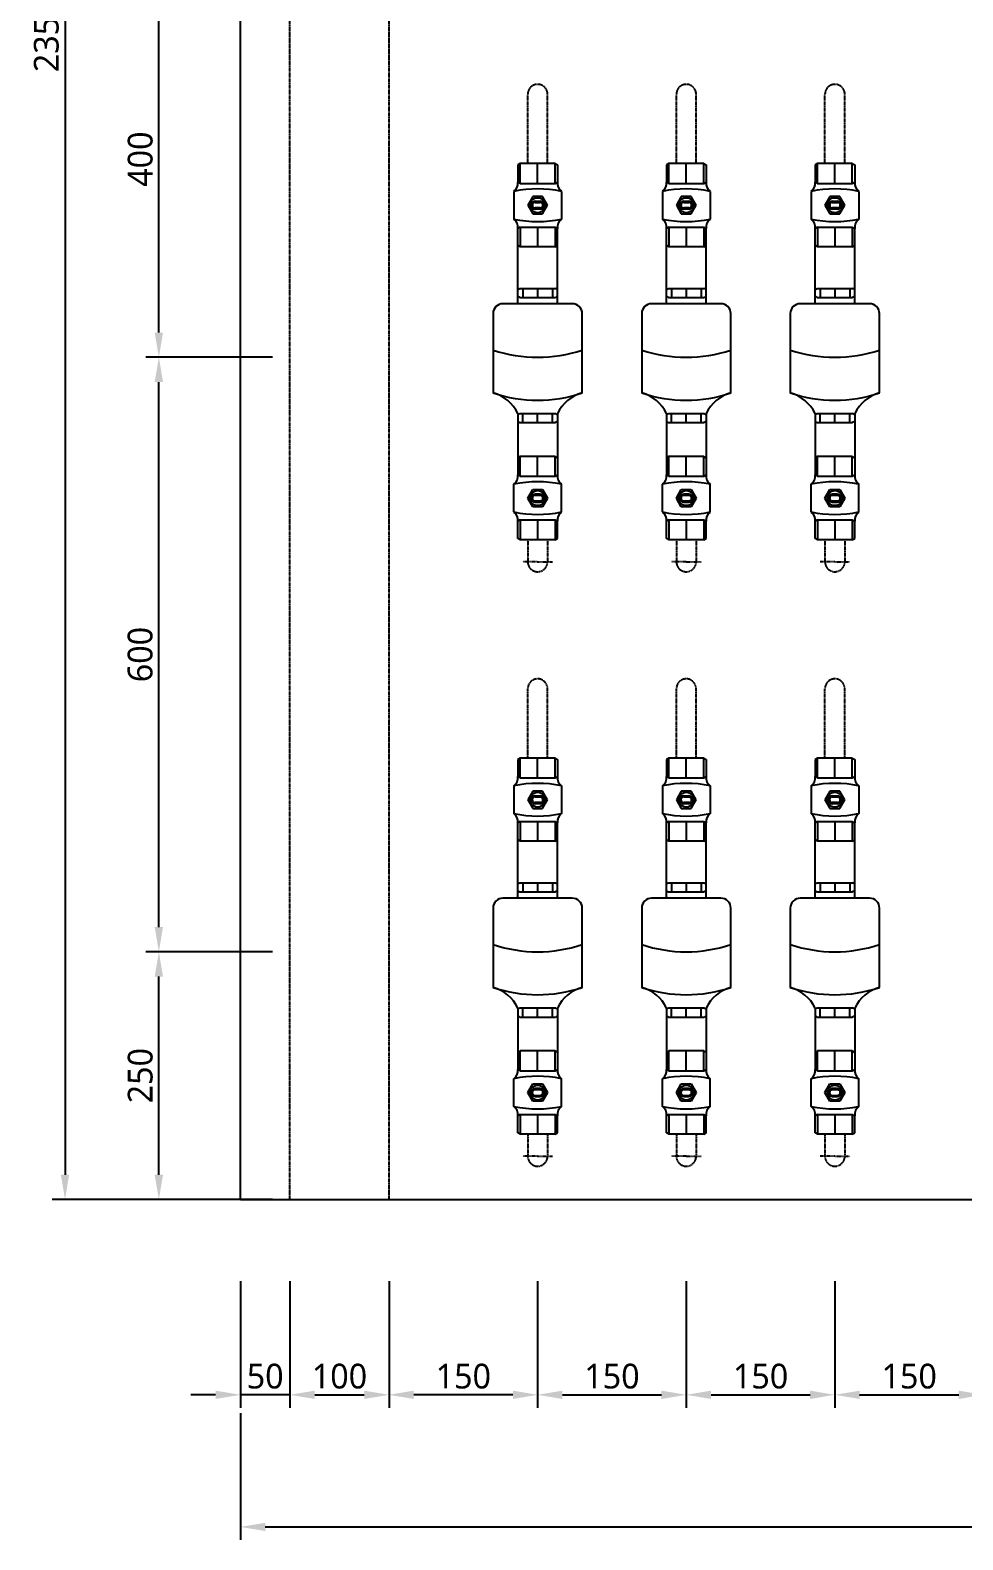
# Model space of a CAD drawing. Header units: millimetres. Extents: x -9013 to 516, y -36629 to 6082.
# Drawn here: x -5092 to -4150, y -17774 to -16251 of the extents above; entities that cross this region are included whole.
import ezdxf

# ---------------------------------------------------------------- set-up
doc = ezdxf.new("R2010")
doc.units = ezdxf.units.MM
doc.header["$LTSCALE"] = 0.05
for name, pattern in [('CENTER', [50.8, 31.75, -6.35, 6.35, -6.35]), ('CENTER2', [28.575, 19.05, -3.175, 3.175, -3.175]), ('DASHDOT', [0.618421, 0.309211, -0.154605, 0, -0.154605])]:
    doc.linetypes.add(name, pattern=pattern)
doc.layers.get('0').update_dxf_attribs({"lineweight": 18})
doc.layers.get('Defpoints').update_dxf_attribs({"color": 140, "lineweight": 18})
for name, color, linetype in [('1CO', 4, 'Continuous'), ('2CONC', 4, 'Continuous'), ('HVAL___2CO', 7, 'Continuous'), ('HWAT__3CO', 1, 'Continuous'), ('HWAT___1DD', 4, 'DASHDOT'), ('HWAT___5CS', 3, 'CENTER2')]:
    doc.layers.add(name, color=color, linetype=linetype)
doc.layers.add('G-Anno-Std-Cntr', color=1, linetype='CENTER2', lineweight=18)
doc.styles.add('trebuchet_MS', font='trebuc.ttf')
doc.dimstyles.new('MGP', dxfattribs={"dimtxt": 2.5, "dimasz": 2.5, "dimexe": 1.25, "dimexo": 0.625, "dimtad": 1, "dimdec": 0, "dimtxsty": 'trebuchet_MS', "dimcen": 2.5, "dimclrt": 7, "dimadec": 0, "dimazin": 0, "dimtfac": 1, "dimtdec": 0, "dimtmove": 0, "dimatfit": 3, "dimfxl": 1.148294, "dimfxlon": 1, "dimarcsym": 2})

# ---------------------------------------------------------------- blocks, each defined once
blk = doc.blocks.new('*D451')
at = {"color": 0, "lineweight": -2, "transparency": 16777216}
for p, q in [((-4829.5, -17513.2), (-4829.5, -17641)), ((-4729.5, -17513.2), (-4729.5, -17641)), ((-4804.5, -17628), (-4754.5, -17628))]:
    blk.add_line(p, q, dxfattribs=at)
at = {"color": 0, "transparency": 16777216}
for points in [[(-4804.5, -17623.8), (-4804.5, -17632.2), (-4829.5, -17628)], [(-4754.5, -17623.8), (-4754.5, -17632.2), (-4729.5, -17628)]]:
    blk.add_solid(points, dxfattribs=at)
at = {"layer": 'Defpoints', "color": 0, "transparency": 16777216}
for p in [(-4729.5, -17417.4), (-4829.5, -17430.9), (-4729.5, -17628)]:
    blk.add_point(p, dxfattribs=at)
at = {"color": 7, "transparency": 16777216, "insert": (-4779.5, -17609.3), "char_height": 25, "attachment_point": 5, "style": 'trebuchet_MS'}
blk.add_mtext('100', dxfattribs=at)
blk = doc.blocks.new('*D452')
at = {"color": 0, "lineweight": -2, "transparency": 16777216}
for p, q in [((-4829.5, -17513.2), (-4829.5, -17641)), ((-4729.5, -17513.2), (-4729.5, -17641)), ((-4804.5, -17628), (-4754.5, -17628))]:
    blk.add_line(p, q, dxfattribs=at)
at = {"color": 0, "transparency": 16777216}
for points in [[(-4804.5, -17623.8), (-4804.5, -17632.2), (-4829.5, -17628)], [(-4754.5, -17623.8), (-4754.5, -17632.2), (-4729.5, -17628)]]:
    blk.add_solid(points, dxfattribs=at)
at = {"layer": 'Defpoints', "color": 0, "transparency": 16777216}
for p in [(-4829.5, -17430.9), (-4729.5, -17430.9), (-4729.5, -17628)]:
    blk.add_point(p, dxfattribs=at)
at = {"color": 7, "transparency": 16777216, "insert": (-4779.5, -17609.3), "char_height": 25, "attachment_point": 5, "style": 'trebuchet_MS'}
blk.add_mtext('100', dxfattribs=at)
blk = doc.blocks.new('*D453')
at = {"color": 0, "lineweight": -2, "transparency": 16777216}
for p, q in [((-4579.5, -17513.2), (-4579.5, -17641)), ((-4429.5, -17513.2), (-4429.5, -17641)), ((-4554.5, -17628), (-4454.5, -17628))]:
    blk.add_line(p, q, dxfattribs=at)
at = {"color": 0, "transparency": 16777216}
for points in [[(-4554.5, -17623.8), (-4554.5, -17632.2), (-4579.5, -17628)], [(-4454.5, -17623.8), (-4454.5, -17632.2), (-4429.5, -17628)]]:
    blk.add_solid(points, dxfattribs=at)
at = {"layer": 'Defpoints', "color": 0, "transparency": 16777216}
for p in [(-4429.5, -17397.4), (-4579.5, -17430.9), (-4429.5, -17628)]:
    blk.add_point(p, dxfattribs=at)
at = {"color": 7, "transparency": 16777216, "insert": (-4504.5, -17609.3), "char_height": 25, "attachment_point": 5, "style": 'trebuchet_MS'}
blk.add_mtext('150', dxfattribs=at)
blk = doc.blocks.new('*D454')
at = {"color": 0, "lineweight": -2, "transparency": 16777216}
for p, q in [((-4429.5, -17513.2), (-4429.5, -17641)), ((-4279.5, -17513.2), (-4279.5, -17641)), ((-4404.5, -17628), (-4304.5, -17628))]:
    blk.add_line(p, q, dxfattribs=at)
at = {"color": 0, "transparency": 16777216}
for points in [[(-4404.5, -17623.8), (-4404.5, -17632.2), (-4429.5, -17628)], [(-4304.5, -17623.8), (-4304.5, -17632.2), (-4279.5, -17628)]]:
    blk.add_solid(points, dxfattribs=at)
at = {"layer": 'Defpoints', "color": 0, "transparency": 16777216}
for p in [(-4429.5, -17305.2), (-4279.5, -17294.2), (-4279.5, -17628)]:
    blk.add_point(p, dxfattribs=at)
at = {"color": 7, "transparency": 16777216, "insert": (-4354.5, -17609.3), "char_height": 25, "attachment_point": 5, "style": 'trebuchet_MS'}
blk.add_mtext('150', dxfattribs=at)
blk = doc.blocks.new('*D455')
at = {"color": 0, "lineweight": -2, "transparency": 16777216}
for p, q in [((-4879.5, -17646.5), (-4879.5, -17774.3)), ((-3314.5, -17646.5), (-3314.5, -17774.3)), ((-4854.5, -17761.3), (-3339.5, -17761.3))]:
    blk.add_line(p, q, dxfattribs=at)
at = {"color": 0, "transparency": 16777216}
for points in [[(-4854.5, -17757.2), (-4854.5, -17765.5), (-4879.5, -17761.3)], [(-3339.5, -17757.2), (-3339.5, -17765.5), (-3314.5, -17761.3)]]:
    blk.add_solid(points, dxfattribs=at)
at = {"layer": 'Defpoints', "color": 0, "transparency": 16777216}
for p in [(-4879.5, -17376.3), (-3314.5, -17405.3), (-3314.5, -17761.3)]:
    blk.add_point(p, dxfattribs=at)
at = {"color": 7, "transparency": 16777216, "insert": (-4097, -17742.6), "char_height": 25, "attachment_point": 5, "style": 'trebuchet_MS'}
blk.add_mtext('1565', dxfattribs=at)
blk = doc.blocks.new('*D456')
at = {"color": 0, "lineweight": -2, "transparency": 16777216}
for p, q in [((-4847, -17180.9), (-4974.8, -17180.9)), ((-4961.8, -17405.9), (-4961.8, -17205.9)), ((-4847, -17430.9), (-4974.8, -17430.9))]:
    blk.add_line(p, q, dxfattribs=at)
at = {"color": 0, "transparency": 16777216}
for points in [[(-4966, -17205.9), (-4957.6, -17205.9), (-4961.8, -17180.9)], [(-4966, -17405.9), (-4957.6, -17405.9), (-4961.8, -17430.9)]]:
    blk.add_solid(points, dxfattribs=at)
at = {"layer": 'Defpoints', "color": 0, "transparency": 16777216}
for p in [(-4961.8, -17180.9), (-4812, -17180.9), (-4812, -17430.9)]:
    blk.add_point(p, dxfattribs=at)
at = {"color": 7, "transparency": 16777216, "insert": (-4980.5, -17305.9), "char_height": 25, "attachment_point": 5, "rotation": 90, "style": 'trebuchet_MS'}
blk.add_mtext('250', dxfattribs=at)
blk = doc.blocks.new('*D457')
at = {"color": 0, "lineweight": -2, "transparency": 16777216}
for p, q in [((-4847, -16580.9), (-4974.8, -16580.9)), ((-4961.8, -17155.9), (-4961.8, -16605.9)), ((-4867.8, -17180.9), (-4974.8, -17180.9))]:
    blk.add_line(p, q, dxfattribs=at)
at = {"color": 0, "transparency": 16777216}
for points in [[(-4966, -16605.9), (-4957.6, -16605.9), (-4961.8, -16580.9)], [(-4966, -17155.9), (-4957.6, -17155.9), (-4961.8, -17180.9)]]:
    blk.add_solid(points, dxfattribs=at)
at = {"layer": 'Defpoints', "color": 0, "transparency": 16777216}
for p in [(-4961.8, -16580.9), (-4537.2, -16580.9), (-4861.8, -17180.9)]:
    blk.add_point(p, dxfattribs=at)
at = {"color": 7, "transparency": 16777216, "insert": (-4980.6, -16880.9), "char_height": 25, "attachment_point": 5, "rotation": 90, "style": 'trebuchet_MS'}
blk.add_mtext('600', dxfattribs=at)
blk = doc.blocks.new('*D465')
at = {"color": 0, "lineweight": -2, "transparency": 16777216}
for p, q in [((-4941.7, -15080.9), (-5069.5, -15080.9)), ((-5056.5, -15105.9), (-5056.5, -17405.9)), ((-4941.7, -17430.9), (-5069.5, -17430.9))]:
    blk.add_line(p, q, dxfattribs=at)
at = {"color": 0, "transparency": 16777216}
for points in [[(-5060.7, -15105.9), (-5052.4, -15105.9), (-5056.5, -15080.9)], [(-5060.7, -17405.9), (-5052.4, -17405.9), (-5056.5, -17430.9)]]:
    blk.add_solid(points, dxfattribs=at)
at = {"layer": 'Defpoints', "color": 0, "transparency": 16777216}
for p in [(-4729.5, -15080.9), (-5056.5, -17430.9), (-4814.4, -17430.9)]:
    blk.add_point(p, dxfattribs=at)
at = {"color": 7, "transparency": 16777216, "insert": (-5075.3, -16255.9), "char_height": 25, "attachment_point": 5, "rotation": 90, "style": 'trebuchet_MS'}
blk.add_mtext('2350', dxfattribs=at)
blk = doc.blocks.new('h-meter')
at = {"layer": 'HVAL___2CO'}
for p, q in [((-25.4, 45), (-105.4, 45)), ((-15.4, -35), (-15.4, 35)), ((-134.2, 20), (-135.4, 17.9)), ((-135.4, 17.9), (-135.4, -17.9)), ((-126.2, 20), (-134.2, 20)), ((-127.4, 20), (-126.2, 17.9)), ((-126.2, 17.9), (-126.2, -17.9)), ((-15.4, 20), (-1.2, 20)), ((-7.9, 20), (-9.1, 17.9)), ((-9.1, 17.9), (-9.1, -17.9)), ((-1.2, 20), (0, 17.9)), ((0, 17.9), (0, -17.9)), ((-135.4, 15), (-126.2, 15)), ((0, 15), (-9.1, 15)), ((-135.4, 0), (-126.2, 0)), ((-135.4, -15), (-126.2, -15)), ((0, 0), (-9.1, 0)), ((0, -15), (-9.1, -15)), ((-134.2, -20), (-135.4, -17.9)), ((-126.2, -20), (-134.2, -20)), ((-127.4, -20), (-126.2, -17.9)), ((-15.4, -20), (-1.2, -20)), ((-7.9, -20), (-9.1, -17.9)), ((-1.2, -20), (0, -17.9)), ((-105.4, -45), (-25.4, -45))]:
    blk.add_line(p, q, dxfattribs=at)
for centre, radius, start, end in [((-142.6, 54.8), 38.4, 295.1026, 345.2121), ((28.2, 0), 141, 161.3868, 198.6132), ((71.5, 0), 141, 161.3868, 198.6132), ((-25.4, 35), 10, 0, 90), ((-142.6, -54.8), 38.4, 14.7879, 64.8974), ((-25.4, -35), 10, 270, 0)]:
    blk.add_arc(centre, radius, start, end, dxfattribs=at)
blk = doc.blocks.new('water meter v')
at = {"layer": 'HVAL___2CO'}
h = blk.add_hatch(color=256, dxfattribs=at)
h.paths.add_polyline_path([(-5839.1, 3714.4), (-5829.1, 3714.4), (-5824.1, 3705.7), (-5829.1, 3697), (-5839.1, 3697), (-5844.1, 3705.7)])
h.paths.add_polyline_path([(-5834.1, 3698.1, 1), (-5834.1, 3713.3, 1)], flags=16)
h.paths.add_polyline_path([(-5836.7, 3701.7), (-5831.5, 3701.7, 1), (-5831.5, 3709.7), (-5836.7, 3709.7, 1)], flags=0)
h.paths.add_polyline_path([(-5836.7, 3702.9), (-5831.5, 3702.9, 1), (-5831.5, 3708.5), (-5836.7, 3708.5, 1)], flags=0)
h = blk.add_hatch(color=256, dxfattribs=at)
h.paths.add_polyline_path([(-5836.7, 3701.7, -1), (-5836.7, 3709.7), (-5831.5, 3709.7, -1), (-5831.5, 3701.7)])
h.paths.add_polyline_path([(-5831.5, 3702.9, 1), (-5831.5, 3708.5), (-5836.7, 3708.5, 1), (-5836.7, 3702.9)], flags=16)
h = blk.add_hatch(color=256, dxfattribs=at)
h.paths.add_polyline_path([(-5839.1, 3401.4), (-5829.1, 3401.4), (-5824.1, 3410.1), (-5829.1, 3418.8), (-5839.1, 3418.8), (-5844.1, 3410.1)])
h.paths.add_polyline_path([(-5834.1, 3417.7, -1), (-5834.1, 3402.5, -1)], flags=16)
h.paths.add_polyline_path([(-5836.7, 3414.1), (-5831.5, 3414.1, -1), (-5831.5, 3406.1), (-5836.7, 3406.1, -1)], flags=0)
h.paths.add_polyline_path([(-5836.7, 3412.9), (-5831.5, 3412.9, -1), (-5831.5, 3407.3), (-5836.7, 3407.3, -1)], flags=0)
h = blk.add_hatch(color=256, dxfattribs=at)
h.paths.add_polyline_path([(-5836.7, 3414.1, 1), (-5836.7, 3406.1), (-5831.5, 3406.1, 1), (-5831.5, 3414.1)])
h.paths.add_polyline_path([(-5831.5, 3412.9, -1), (-5831.5, 3407.3), (-5836.7, 3407.3, -1), (-5836.7, 3412.9)], flags=16)
for p, q in [((-5851.7, 3747.7), (-5854.1, 3746.3)), ((-5854.1, 3746.3), (-5854.1, 3729.1)), ((-5816.5, 3747.7), (-5851.7, 3747.7)), ((-5851.7, 3727.7), (-5851.7, 3747.7)), ((-5834.1, 3727.7), (-5834.1, 3747.7)), ((-5816.5, 3747.7), (-5814.1, 3746.3)), ((-5816.5, 3727.7), (-5816.5, 3747.7)), ((-5814.1, 3746.3), (-5814.1, 3729.1)), ((-5858.1, 3719.7), (-5858.1, 3691.7)), ((-5851.7, 3727.7), (-5854.1, 3729.1)), ((-5851.7, 3727.7), (-5816.5, 3727.7)), ((-5816.5, 3727.7), (-5814.1, 3729.1)), ((-5810.1, 3719.7), (-5810.1, 3691.7)), ((-5839.1, 3714.4), (-5844.1, 3705.7)), ((-5844.1, 3705.7), (-5839.1, 3697)), ((-5829.1, 3714.4), (-5839.1, 3714.4)), ((-5836.7, 3709.7), (-5831.5, 3709.7)), ((-5836.7, 3708.5), (-5831.5, 3708.5)), ((-5831.5, 3702.9), (-5836.7, 3702.9)), ((-5824.1, 3705.7), (-5829.1, 3714.4)), ((-5829.1, 3697), (-5824.1, 3705.7)), ((-5839.1, 3697), (-5829.1, 3697)), ((-5831.5, 3701.7), (-5836.7, 3701.7)), ((-5851.7, 3683.7), (-5854.1, 3682.3)), ((-5854.1, 3665.1), (-5854.1, 3682.3)), ((-5851.7, 3683.7), (-5851.7, 3663.7)), ((-5851.7, 3683.7), (-5816.5, 3683.7)), ((-5834.1, 3683.7), (-5834.1, 3663.7)), ((-5816.5, 3683.7), (-5816.5, 3663.7)), ((-5816.5, 3683.7), (-5814.1, 3682.3)), ((-5814.1, 3665.1), (-5814.1, 3682.3)), ((-5851.7, 3663.7), (-5854.1, 3665.1)), ((-5816.5, 3663.7), (-5851.7, 3663.7)), ((-5816.5, 3663.7), (-5814.1, 3665.1)), ((-5851.7, 3452.1), (-5854.1, 3450.7)), ((-5854.1, 3450.7), (-5854.1, 3433.5)), ((-5816.5, 3452.1), (-5851.7, 3452.1)), ((-5851.7, 3432.1), (-5851.7, 3452.1)), ((-5834.1, 3432.1), (-5834.1, 3452.1)), ((-5816.5, 3452.1), (-5814.1, 3450.7)), ((-5816.5, 3432.1), (-5816.5, 3452.1)), ((-5814.1, 3450.7), (-5814.1, 3433.5)), ((-5851.7, 3432.1), (-5854.1, 3433.5)), ((-5851.7, 3432.1), (-5816.5, 3432.1)), ((-5816.5, 3432.1), (-5814.1, 3433.5)), ((-5858.1, 3396.1), (-5858.1, 3424.1)), ((-5844.1, 3410.1), (-5839.1, 3418.8)), ((-5839.1, 3418.8), (-5829.1, 3418.8)), ((-5831.5, 3414.1), (-5836.7, 3414.1)), ((-5831.5, 3412.9), (-5836.7, 3412.9)), ((-5829.1, 3418.8), (-5824.1, 3410.1)), ((-5810.1, 3396.1), (-5810.1, 3424.1)), ((-5839.1, 3401.4), (-5844.1, 3410.1)), ((-5829.1, 3401.4), (-5839.1, 3401.4)), ((-5836.7, 3407.3), (-5831.5, 3407.3)), ((-5836.7, 3406.1), (-5831.5, 3406.1)), ((-5824.1, 3410.1), (-5829.1, 3401.4)), ((-5851.7, 3388.1), (-5854.1, 3386.7)), ((-5854.1, 3369.5), (-5854.1, 3386.7)), ((-5851.7, 3388.1), (-5851.7, 3368.1)), ((-5851.7, 3388.1), (-5816.5, 3388.1)), ((-5834.1, 3388.1), (-5834.1, 3368.1)), ((-5816.5, 3388.1), (-5814.1, 3386.7)), ((-5816.5, 3388.1), (-5816.5, 3368.1)), ((-5814.1, 3369.5), (-5814.1, 3386.7)), ((-5851.7, 3368.1), (-5854.1, 3369.5)), ((-5816.5, 3368.1), (-5851.7, 3368.1)), ((-5816.5, 3368.1), (-5814.1, 3369.5))]:
    blk.add_line(p, q, dxfattribs=at)
for centre in [(-5834.1, 3705.7), (-5834.1, 3410.1)]:
    blk.add_circle(centre, 7.6, dxfattribs=at)
for centre, radius, start, end in [((-5863.8, 3727.7), 9.8, 305.5591, 8.2752), ((-5834.1, 3606.5), 115.7, 78.0304, 101.9696), ((-5804.4, 3727.7), 9.8, 171.7248, 234.4409), ((-5836.7, 3705.7), 4, 90, 270), ((-5836.7, 3705.7), 4, 90, 270), ((-5836.7, 3705.7), 2.8, 90, 270), ((-5831.5, 3705.7), 4, 270, 90), ((-5831.5, 3705.7), 2.8, 270, 90), ((-5863.8, 3683.7), 9.8, 351.7248, 54.4409), ((-5834.1, 3804.9), 115.7, 258.0304, 281.9696), ((-5804.4, 3683.7), 9.8, 125.5591, 188.2752), ((-5863.8, 3432.1), 9.8, 305.5591, 8.2752), ((-5804.4, 3432.1), 9.8, 171.7248, 234.4409), ((-5834.1, 3310.9), 115.7, 78.0304, 101.9696), ((-5836.7, 3410.1), 4, 90, 270), ((-5836.7, 3410.1), 4, 90, 270), ((-5836.7, 3410.1), 2.8, 90, 270), ((-5831.5, 3410.1), 4, 270, 90), ((-5831.5, 3410.1), 2.8, 270, 90), ((-5863.8, 3388.1), 9.8, 351.7248, 54.4409), ((-5834.1, 3509.3), 115.7, 258.0304, 281.9696), ((-5804.4, 3388.1), 9.8, 125.5591, 188.2752)]:
    blk.add_arc(centre, radius, start, end, dxfattribs=at)
at = {"layer": 'HWAT__3CO'}
for p, q in [((-5854.1, 3620.5), (-5854.1, 3665.1)), ((-5814.1, 3620.5), (-5814.1, 3665.1)), ((-5854.1, 3487.5), (-5854.1, 3450.7)), ((-5814.1, 3487.5), (-5814.1, 3450.7))]:
    blk.add_line(p, q, dxfattribs=at)
at = {"layer": 'HWAT___1DD'}
for q in [(-5849.1, 3345.8), (-5819.1, 3345.8)]:
    blk.add_line((-5834.1, 3345.8), q, dxfattribs=at)
at = {"layer": 'HWAT___5CS'}
for p, q in [((-5844.1, 3747.7), (-5844.1, 3817.7)), ((-5824.1, 3747.7), (-5824.1, 3817.7)), ((-5844.1, 3368.1), (-5844.1, 3345.8)), ((-5824.1, 3368.1), (-5824.1, 3345.8))]:
    blk.add_line(p, q, dxfattribs=at)
for centre, start, end in [((-5834.1, 3817.7), 0, 180), ((-5834.1, 3345.8), 180, 0)]:
    blk.add_arc(centre, 10, start, end, dxfattribs=at)
at = {"rotation": 89.99999999999999}
blk.add_blockref('h-meter', (-5834.1, 3621.7), dxfattribs=at)
blk = doc.blocks.new('*D474')
at = {"color": 0, "lineweight": -2, "transparency": 16777216}
for p, q in [((-4847, -16180.9), (-4974.8, -16180.9)), ((-4961.8, -16555.9), (-4961.8, -16205.9)), ((-4859.2, -16580.9), (-4974.8, -16580.9))]:
    blk.add_line(p, q, dxfattribs=at)
at = {"color": 0, "transparency": 16777216}
for points in [[(-4966, -16205.9), (-4957.6, -16205.9), (-4961.8, -16180.9)], [(-4966, -16555.9), (-4957.6, -16555.9), (-4961.8, -16580.9)]]:
    blk.add_solid(points, dxfattribs=at)
at = {"layer": 'Defpoints', "color": 0, "transparency": 16777216}
for p in [(-4961.8, -16180.9), (-4512, -16180.9), (-4853.2, -16580.9)]:
    blk.add_point(p, dxfattribs=at)
at = {"color": 7, "transparency": 16777216, "insert": (-4980.5, -16380.9), "char_height": 25, "attachment_point": 5, "rotation": 90, "style": 'trebuchet_MS'}
blk.add_mtext('400', dxfattribs=at)
blk = doc.blocks.new('*D490')
at = {"color": 0, "lineweight": -2, "transparency": 16777216}
for p, q in [((-4729.5, -17523.9), (-4729.5, -17641)), ((-4579.5, -17523.9), (-4579.5, -17641)), ((-4604.5, -17628), (-4704.5, -17628))]:
    blk.add_line(p, q, dxfattribs=at)
at = {"color": 0, "transparency": 16777216}
for points in [[(-4704.5, -17623.8), (-4704.5, -17632.2), (-4729.5, -17628)], [(-4604.5, -17623.8), (-4604.5, -17632.2), (-4579.5, -17628)]]:
    blk.add_solid(points, dxfattribs=at)
at = {"layer": 'Defpoints', "color": 0, "transparency": 16777216}
for p in [(-4729.5, -17517.9), (-4579.5, -17517.9), (-4729.5, -17628)]:
    blk.add_point(p, dxfattribs=at)
at = {"color": 7, "transparency": 16777216, "insert": (-4654.5, -17609.3), "char_height": 25, "attachment_point": 5, "style": 'trebuchet_MS'}
blk.add_mtext('150', dxfattribs=at)
blk = doc.blocks.new('*D491')
at = {"color": 0, "lineweight": -2, "transparency": 16777216}
for p, q in [((-4879.5, -17513.2), (-4879.5, -17641)), ((-4829.5, -17583.1), (-4829.5, -17641)), ((-4904.5, -17628), (-4929.5, -17628)), ((-4829.5, -17628), (-4879.5, -17628)), ((-4804.5, -17628), (-4779.5, -17628))]:
    blk.add_line(p, q, dxfattribs=at)
at = {"color": 0, "transparency": 16777216}
for points in [[(-4904.5, -17623.8), (-4904.5, -17632.2), (-4879.5, -17628)], [(-4804.5, -17623.8), (-4804.5, -17632.2), (-4829.5, -17628)]]:
    blk.add_solid(points, dxfattribs=at)
at = {"layer": 'Defpoints', "color": 0, "transparency": 16777216}
for p in [(-4879.5, -17430.9), (-4829.5, -17577.1), (-4879.5, -17628)]:
    blk.add_point(p, dxfattribs=at)
at = {"color": 7, "transparency": 16777216, "insert": (-4854.5, -17609.3), "char_height": 25, "attachment_point": 5, "style": 'trebuchet_MS'}
blk.add_mtext('50', dxfattribs=at)
blk = doc.blocks.new('*D492')
at = {"color": 0, "lineweight": -2, "transparency": 16777216}
for p, q in [((-4129.5, -17513.2), (-4129.5, -17641)), ((-4279.5, -17538), (-4279.5, -17641)), ((-4254.5, -17628), (-4154.5, -17628))]:
    blk.add_line(p, q, dxfattribs=at)
at = {"color": 0, "transparency": 16777216}
for points in [[(-4254.5, -17623.8), (-4254.5, -17632.2), (-4279.5, -17628)], [(-4154.5, -17623.8), (-4154.5, -17632.2), (-4129.5, -17628)]]:
    blk.add_solid(points, dxfattribs=at)
at = {"layer": 'Defpoints', "color": 0, "transparency": 16777216}
for p in [(-4129.5, -17280.9), (-4279.5, -17532), (-4129.5, -17628)]:
    blk.add_point(p, dxfattribs=at)
at = {"color": 7, "transparency": 16777216, "insert": (-4204.5, -17609.3), "char_height": 25, "attachment_point": 5, "style": 'trebuchet_MS'}
blk.add_mtext('150', dxfattribs=at)

msp = doc.modelspace()

# ---------------------------------------------------------------- linework, layer by layer
at = {"layer": '1CO'}
msp.add_line((-4879.5, -17430.9), (-4879.5, -15080.9), dxfattribs=at)
at = {"layer": '2CONC', "lineweight": -3}
msp.add_line((-4879.5, -17430.9), (-3314.5, -17430.9), dxfattribs=at)
at = {"layer": 'HWAT___5CS'}
for p, q in [((-4829.5, -17430.9), (-4829.5, -15080.9)), ((-4729.5, -17430.9), (-4729.5, -15080.9))]:
    msp.add_line(p, q, dxfattribs=at)

# ---------------------------------------------------------------- block references
at = {"layer": 'G-Anno-Std-Cntr', "linetype": 'CENTER'}
for p in [(1254.6, -20133.1), (1404.6, -20133.1), (1554.6, -20133.1), (1254.6, -20733.1), (1404.6, -20733.1), (1554.6, -20733.1)]:
    msp.add_blockref('water meter v', p, dxfattribs=at)

# ---------------------------------------------------------------- dimensions: what is measured, and where the dimension line sits
for base, p1, p2, picture, middle in [((-5056.5, -17430.9), (-4729.5, -15080.9), (-4814.4, -17430.9), '*D465', (-5075.3, -16255.9)), ((-4961.8, -16180.9), (-4853.2, -16580.9), (-4512, -16180.9), '*D474', (-4980.5, -16380.9)), ((-4961.8, -16580.9), (-4861.8, -17180.9), (-4537.2, -16580.9), '*D457', (-4980.6, -16880.9)), ((-4961.8, -17180.9), (-4812, -17430.9), (-4812, -17180.9), '*D456', (-4980.5, -17305.9))]:
    dim = msp.add_linear_dim(base=base, p1=p1, p2=p2, angle=90, dimstyle='MGP', override={"dimscale": 100, "dimtxt": 0.25, "dimasz": 0.25, "dimexe": 0.13, "dimexo": 0.06, "dimgap": 0.06, "dimarcsym": 1})
    dim.commit()
    dim.dimension.update_dxf_attribs({"geometry": picture, "text_midpoint": middle})
for base, p1, p2, picture, middle in [((-4129.5, -17628), (-4279.5, -17532), (-4129.5, -17280.9), '*D492', (-4204.5, -17609.3)), ((-4279.5, -17628), (-4429.5, -17305.2), (-4279.5, -17294.2), '*D454', (-4354.5, -17609.3)), ((-3314.5, -17761.3), (-4879.5, -17376.3), (-3314.5, -17405.3), '*D455', (-4097, -17742.6)), ((-4429.5, -17628), (-4579.5, -17430.9), (-4429.5, -17397.4), '*D453', (-4504.5, -17609.3)), ((-4729.5, -17628), (-4829.5, -17430.9), (-4729.5, -17417.4), '*D451', (-4779.5, -17609.3)), ((-4879.5, -17628), (-4829.5, -17577.1), (-4879.5, -17430.9), '*D491', (-4854.5, -17609.3)), ((-4729.5, -17628), (-4579.5, -17517.9), (-4729.5, -17517.9), '*D490', (-4654.5, -17609.3))]:
    dim = msp.add_linear_dim(base=base, p1=p1, p2=p2, dimstyle='MGP', override={"dimscale": 100, "dimtxt": 0.25, "dimasz": 0.25, "dimexe": 0.13, "dimexo": 0.06, "dimgap": 0.06, "dimarcsym": 1})
    dim.commit()
    dim.dimension.update_dxf_attribs({"geometry": picture, "text_midpoint": middle})
dim = msp.add_aligned_dim(p1=(-4829.5, -17430.9), p2=(-4729.5, -17430.9), distance=-197.1, dimstyle='MGP', override={"dimscale": 100, "dimtxt": 0.25, "dimasz": 0.25, "dimexe": 0.13, "dimexo": 0.06, "dimgap": 0.06, "dimarcsym": 1})
dim.commit()
dim.dimension.update_dxf_attribs({"geometry": '*D452', "text_midpoint": (-4779.5, -17609.3)})

doc.saveas('drawing.dxf')
